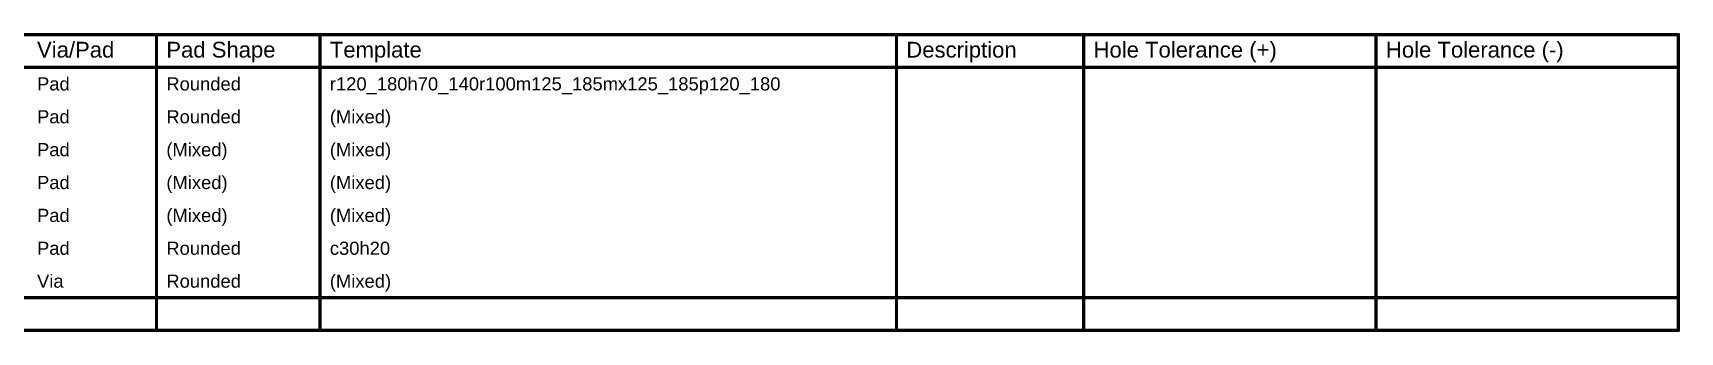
# Model space of a CAD drawing. Header units: inches. Extents: x -13 to 366, y -4 to 120.
# Drawn here: x 175.1 to 365.9, y 35.6 to 70.3 of the extents above; entities that cross this region are included whole.
import ezdxf

# ---------------------------------------------------------------- set-up
doc = ezdxf.new("R2010")
doc.units = ezdxf.units.IN
doc.layers.add('Drill Drawing', color=1, linetype='Continuous')
doc.styles.add('Arial', font='', dxfattribs={"height": 0.2})
doc.styles.get('Arial').set_extended_font_data('Arial')

msp = doc.modelspace()

# ---------------------------------------------------------------- linework, layer by layer
at = {"layer": 'Drill Drawing'}
for points in [[(47.94, 70.08, 0.381, 0.381, 0), (365.71, 70.08, 0.381, 0.381, 0)], [(189.41, 35.79, 0.381, 0.381, 0), (189.41, 70.08, 0.381, 0.381, 0)], [(208.35, 35.79, 0.381, 0.381, 0), (208.35, 70.08, 0.381, 0.381, 0)], [(275.13, 35.79, 0.381, 0.381, 0), (275.13, 70.08, 0.381, 0.381, 0)], [(296.82, 35.79, 0.381, 0.381, 0), (296.82, 70.08, 0.381, 0.381, 0)], [(330.69, 35.79, 0.381, 0.381, 0), (330.69, 70.08, 0.381, 0.381, 0)], [(365.71, 35.79, 0.381, 0.381, 0), (365.71, 70.08, 0.381, 0.381, 0)], [(47.94, 66.27, 0.381, 0.381, 0), (365.71, 66.27, 0.381, 0.381, 0)], [(47.94, 39.6, 0.381, 0.381, 0), (365.71, 39.6, 0.381, 0.381, 0)], [(47.94, 35.79, 0.381, 0.381, 0), (365.71, 35.79, 0.381, 0.381, 0)]]:
    msp.add_lwpolyline(points, format="xyseb", dxfattribs=at)
for points in [[(189.31, 70.08, 0.191, 0.191, 1), (189.5, 70.08, 0.191, 0.191, 1)], [(208.26, 70.08, 0.191, 0.191, 1), (208.45, 70.08, 0.191, 0.191, 1)], [(275.04, 70.08, 0.191, 0.191, 1), (275.23, 70.08, 0.191, 0.191, 1)], [(296.72, 70.08, 0.191, 0.191, 1), (296.91, 70.08, 0.191, 0.191, 1)], [(330.6, 70.08, 0.191, 0.191, 1), (330.79, 70.08, 0.191, 0.191, 1)], [(365.61, 70.08, 0.191, 0.191, 1), (365.8, 70.08, 0.191, 0.191, 1)], [(365.61, 70.08, 0.191, 0.191, 1), (365.8, 70.08, 0.191, 0.191, 1)], [(365.61, 66.27, 0.191, 0.191, 1), (365.8, 66.27, 0.191, 0.191, 1)], [(365.61, 39.6, 0.191, 0.191, 1), (365.8, 39.6, 0.191, 0.191, 1)], [(189.31, 35.79, 0.191, 0.191, 1), (189.5, 35.79, 0.191, 0.191, 1)], [(208.26, 35.79, 0.191, 0.191, 1), (208.45, 35.79, 0.191, 0.191, 1)], [(275.04, 35.79, 0.191, 0.191, 1), (275.23, 35.79, 0.191, 0.191, 1)], [(296.72, 35.79, 0.191, 0.191, 1), (296.91, 35.79, 0.191, 0.191, 1)], [(330.6, 35.79, 0.191, 0.191, 1), (330.79, 35.79, 0.191, 0.191, 1)], [(365.61, 35.79, 0.191, 0.191, 1), (365.8, 35.79, 0.191, 0.191, 1)], [(365.61, 35.79, 0.191, 0.191, 1), (365.8, 35.79, 0.191, 0.191, 1)]]:
    msp.add_lwpolyline(points, format="xyseb", close=True, dxfattribs=at)

# ---------------------------------------------------------------- texts
at = {"layer": 'Drill Drawing', "style": 'Arial'}
for s, height, p in [('Via/Pad', 1.829, (175.57, 67.41)), ('Pad Shape', 1.829, (190.55, 67.41)), ('Template', 1.829, (209.49, 67.41)), ('Description', 1.8288, (276.27, 67.41)), ('Hole Tolerance (+)', 1.8288, (297.96, 67.41)), ('Hole Tolerance (-)', 1.8288, (331.83, 67.41)), ('Pad', 1.524, (175.57, 63.6)), ('Rounded', 1.524, (190.55, 63.6)), ('r120_180h70_140r100m125_185mx125_185p120_180', 1.524, (209.49, 63.6)), ('Pad', 1.524, (175.57, 59.79)), ('Rounded', 1.524, (190.55, 59.79)), ('(Mixed)', 1.524, (209.49, 59.79)), ('Pad', 1.524, (175.57, 55.98)), ('(Mixed)', 1.524, (190.55, 55.98)), ('(Mixed)', 1.524, (209.49, 55.98)), ('Pad', 1.524, (175.57, 52.17)), ('(Mixed)', 1.524, (190.55, 52.17)), ('(Mixed)', 1.524, (209.49, 52.17)), ('Pad', 1.524, (175.57, 48.36)), ('(Mixed)', 1.524, (190.55, 48.36)), ('(Mixed)', 1.524, (209.49, 48.36)), ('Pad', 1.524, (175.57, 44.55)), ('Rounded', 1.524, (190.55, 44.55)), ('c30h20', 1.524, (209.49, 44.55)), ('Via', 1.524, (175.57, 40.74)), ('Rounded', 1.524, (190.55, 40.74)), ('(Mixed)', 1.524, (209.49, 40.74))]:
    msp.add_text(s, height=height, dxfattribs=at).set_placement(p)

doc.saveas('drawing.dxf')
